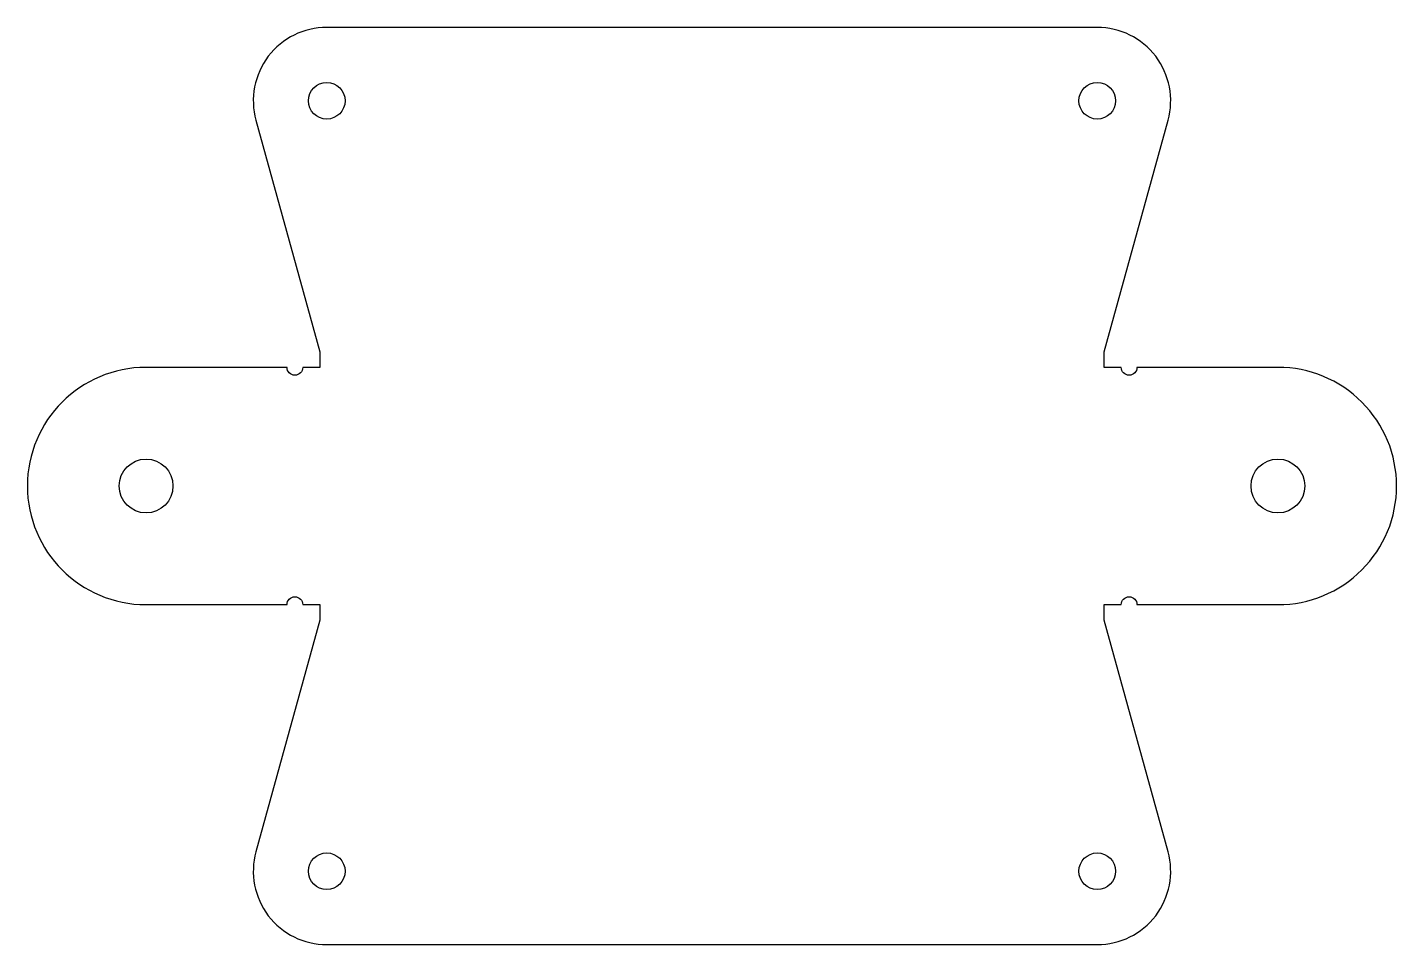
# Model space of a CAD drawing. Header units: inches. Extents: x -1.53 to 5.47, y -4.69 to 0.
import ezdxf

# ---------------------------------------------------------------- set-up
doc = ezdxf.new("R2010")
doc.units = ezdxf.units.IN
doc.header["$MEASUREMENT"] = 0

msp = doc.modelspace()

# ---------------------------------------------------------------- linework, layer by layer
msp.add_lwpolyline([(5.4664, -2.3435, 0.414214), (4.8601, -1.7372), (4.1398, -1.7372, -1), (4.0598, -1.7372), (3.9714, -1.7372), (3.9714, -1.6585), (4.2985, -0.4749, 0.495572), (3.937, 0), (0, 0, 0.495572), (-0.3615, -0.4749), (-0.0344, -1.6585), (-0.0344, -1.7372), (-0.1228, -1.7372, -1), (-0.2028, -1.7372), (-0.9231, -1.7372, 1), (-0.9231, -2.9498), (-0.2028, -2.9498, -1), (-0.1228, -2.9498), (-0.0344, -2.9498), (-0.0344, -3.0285), (-0.3615, -4.2121, 0.495572), (0, -4.687), (3.937, -4.687, 0.495572), (4.2985, -4.2121), (3.9714, -3.0285), (3.9714, -2.9498), (4.0598, -2.9498, -1), (4.1398, -2.9498), (4.8601, -2.9498, 0.414214)], format="xyb", close=True)
for centre, radius in [((0, -0.375), 0.0937), ((3.937, -0.375), 0.0937), ((-0.9231, -2.3435), 0.1375), ((4.8601, -2.3435), 0.1375), ((0, -4.312), 0.0937), ((3.937, -4.312), 0.0937)]:
    msp.add_circle(centre, radius)

doc.saveas('drawing.dxf')
